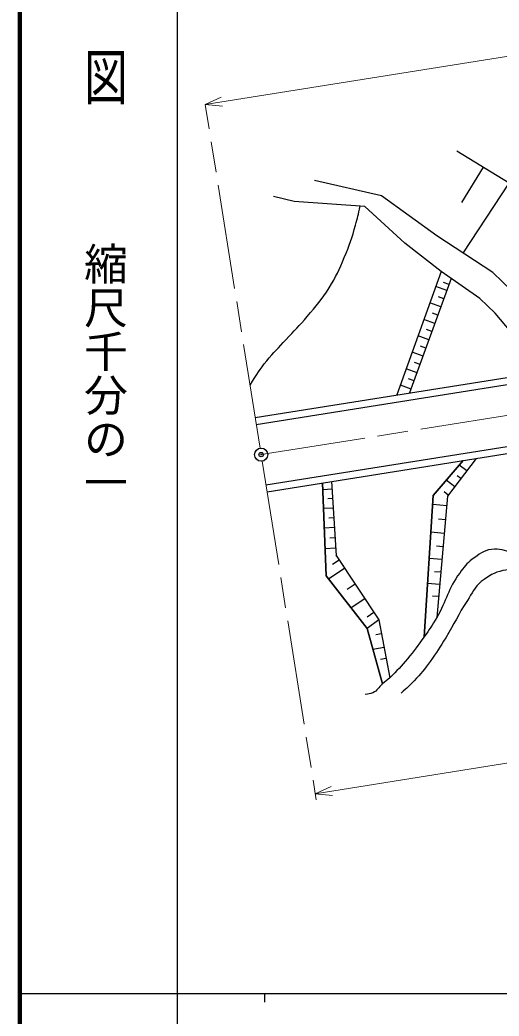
# Model space of a CAD drawing. Units: millimetres, scale not verified. Extents: x 40000 to 680000, y 20000 to 380000.
# Drawn here: x 40000 to 94825, y 202409 to 316428 of the extents above; entities that cross this region are included whole.
import ezdxf
from ezdxf.enums import TextEntityAlignment as Align

# ---------------------------------------------------------------- set-up
doc = ezdxf.new("R2010")
doc.units = ezdxf.units.MM
doc.header["$LTSCALE"] = 1000
doc.header["$PDMODE"] = 32
doc.header["$PDSIZE"] = 500
doc.linetypes.add('CHAIN', pattern=[18.5, 12, -1.5, 3.5, -1.5])
for name, color, linetype, lineweight in [('M-BGD', 7, 'Continuous', 25), ('M-BMK', 2, 'CHAIN', 13), ('M-BMK-SRVR', 3, 'Continuous', 25), ('M-STR-HTXT', 7, 'Continuous', 13), ('M-STR-STR1', 1, 'Continuous', 25), ('M-TTL', 2, 'Continuous', 140), ('M-TTL-BAND', 7, 'Continuous', 25)]:
    doc.layers.add(name, color=color, linetype=linetype, lineweight=lineweight)
doc.layers.add('M-OTRS', color=6, linetype='Continuous')
doc.styles.add('@ＭＳ ゴシック', font='')
doc.styles.get('@ＭＳ ゴシック').set_extended_font_data('@MS Gothic')

msp = doc.modelspace()

# ---------------------------------------------------------------- linework, layer by layer
at = {"layer": 'M-BGD'}
for p, q in [((95970, 297740), (90006, 301406)), ((92988, 299573), (90508, 295539)), ((81386, 296278), (73706, 298034)), ((90706, 289743), (95970, 297740)), ((71371, 295654), (69026, 296217)), ((79483, 295091), (71371, 295654)), ((87694, 291725), (81386, 296278)), ((84032, 290871), (79483, 295091)), ((88206, 287635), (84032, 290871)), ((94113, 287501), (87694, 291725)), ((88206, 287635), (83127, 273503)), ((92614, 284540), (88206, 287635)), ((97898, 283826), (94113, 287501)), ((89359, 286826), (84595, 273737)), ((89108, 286138), (88473, 286369)), ((88858, 285450), (87587, 285913)), ((88174, 283570), (86910, 284030)), ((88516, 284510), (87880, 284742)), ((94396, 282852), (92614, 284540)), ((87832, 282631), (87200, 282861)), ((99969, 276189), (94396, 282852)), ((87490, 281691), (86234, 282148)), ((87148, 280751), (86520, 280980)), ((86806, 279812), (85558, 280266)), ((86122, 277932), (84881, 278384)), ((86464, 278872), (85840, 279099)), ((85780, 276993), (85159, 277218)), ((85438, 276053), (84205, 276502)), ((85096, 275113), (84479, 275338)), ((84754, 274174), (83529, 274619)), ((87298, 262009), (90698, 266002)), ((90698, 266002), (87298, 262009)), ((92214, 266243), (88927, 261910)), ((92214, 266243), (88927, 261910)), ((91126, 264809), (90249, 265474)), ((75052, 252818), (74609, 263436)), ((74609, 263436), (75052, 252818)), ((75658, 263604), (76175, 255109)), ((75658, 263604), (76175, 255109)), ((89758, 263005), (88778, 263748)), ((90460, 263932), (90022, 264264)), ((75712, 262722), (74642, 262657)), ((89015, 262026), (88525, 262397)), ((75777, 261651), (75242, 261619)), ((86261, 245814), (87298, 262009)), ((87298, 262009), (86261, 245814)), ((88927, 261910), (87693, 248035)), ((88927, 261910), (87693, 248035)), ((75843, 260561), (74732, 260493)), ((88830, 260815), (87230, 260957)), ((75911, 259449), (75355, 259416)), ((88687, 259216), (87888, 259287)), ((75980, 258317), (74826, 258247)), ((88549, 257656), (87028, 257791)), ((76052, 257137), (75463, 257101)), ((76123, 255957), (74924, 255884)), ((88413, 256135), (87653, 256203)), ((76517, 254594), (75768, 254096)), ((76193, 255082), (76147, 255051)), ((76175, 255109), (81070, 247744)), ((76175, 255109), (81070, 247744)), ((76224, 255036), (76200, 255020)), ((88281, 254652), (86835, 254781)), ((77144, 253650), (75337, 252449)), ((88153, 253205), (87429, 253270)), ((79723, 246756), (75052, 252818)), ((75052, 252818), (79723, 246756)), ((78345, 251843), (77442, 251242)), ((88027, 251795), (86652, 251917)), ((79463, 250162), (77899, 249123)), ((87905, 250419), (87217, 250480)), ((80502, 248599), (79720, 248079)), ((81070, 247744), (79723, 246756)), ((81070, 247744), (82327, 241143)), ((81070, 247744), (82327, 241143)), ((81474, 240424), (79723, 246756)), ((79723, 246756), (81474, 240424)), ((81368, 246179), (80726, 246057)), ((81666, 244613), (80383, 244369)), ((81910, 243330), (81269, 243208))]:
    msp.add_line(p, q, dxfattribs=at)
for points, knots in [([(66330, 274638), (67173, 275972), (67428, 276379), (68247, 277408), (69044, 278408), (69585, 278888), (70446, 279834), (71392, 280873), (71971, 281411), (72873, 282488), (73903, 283719), (74518, 284392), (75375, 285749), (76189, 287037), (76512, 287840), (77119, 289237), (77731, 290646), (78007, 291470), (78408, 292953), (78637, 293796), (78715, 294094), (78927, 295130)], [0, 0, 0, 0, 1, 1, 1, 2, 2, 2, 3, 3, 3, 4, 4, 4, 5, 5, 5, 6, 6, 6, 7, 7, 7, 7]), ([(102328, 267856), (102126, 266586), (102056, 266158), (102068, 265061), (102081, 263974), (102158, 263360), (102383, 262296), (102622, 261164), (102996, 260594), (103263, 259468), (103538, 258306), (104072, 257606), (103765, 256452), (103490, 255417), (103127, 254645), (102131, 254252), (100984, 253799), (100195, 254308), (98989, 254566), (97926, 254794), (97406, 255192), (96350, 255446), (95432, 255667), (94898, 255945), (93962, 255823), (93004, 255698), (92553, 255246), (91762, 254692), (91079, 254214), (90816, 253789), (90317, 253121), (88979, 251330), (88837, 249955), (87693, 248035), (87164, 247149), (86862, 246653), (86261, 245814), (85545, 244815), (85132, 244262), (84346, 243317), (83605, 242426), (83170, 241939), (82327, 241143), (82010, 240844), (81803, 240710), (81474, 240424), (81037, 240046), (80923, 239637), (80387, 239421), (80061, 239289), (79884, 239250), (79507, 239232)], [0, 0, 0, 0, 1, 1, 1, 2, 2, 2, 3, 3, 3, 4, 4, 4, 5, 5, 5, 6, 6, 6, 7, 7, 7, 8, 8, 8, 9, 9, 9, 10, 10, 10, 11, 11, 11, 12, 12, 12, 13, 13, 13, 14, 14, 14, 15, 15, 15, 16, 16, 16, 17, 17, 17, 17]), ([(125174, 245918), (123689, 246483), (123279, 246631), (122048, 247039), (120473, 247561), (119545, 247706), (117970, 248229), (116428, 248740), (115600, 249131), (114063, 249656), (112430, 250213), (111521, 250556), (109849, 250981), (108500, 251324), (107724, 251439), (106350, 251660), (105026, 251873), (104280, 251956), (102952, 252136), (102236, 252233), (101822, 252214), (101117, 252374), (99798, 252673), (99118, 253087), (97787, 253325), (96820, 253499), (96236, 253583), (95273, 253393), (94207, 253183), (93651, 252801), (92792, 252136), (91959, 251491), (91780, 250839), (91195, 249962), (90130, 248363), (89728, 247347), (88715, 245714), (88047, 244638), (87686, 244025), (86948, 242996), (86294, 242085), (85890, 241596), (85113, 240787), (84554, 240205), (84346, 240005), (83618, 239360)], [0, 0, 0, 0, 1, 1, 1, 2, 2, 2, 3, 3, 3, 4, 4, 4, 5, 5, 5, 6, 6, 6, 7, 7, 7, 8, 8, 8, 9, 9, 9, 10, 10, 10, 11, 11, 11, 12, 12, 12, 13, 13, 13, 14, 14, 14, 15, 15, 15, 15])]:
    msp.add_open_spline(points, degree=3, knots=knots, dxfattribs=at)
at = {"layer": 'M-BMK'}
for p, q in [((67482, 267414), (61208, 306764)), ((67600, 266673), (165618, 282302)), ((67724, 265934), (73904, 227173))]:
    msp.add_line(p, q, dxfattribs=at)
at = {"layer": 'M-BMK-SRVR'}
msp.add_circle((67606, 266671), 750, dxfattribs=at)
for p in [(67600, 266673), (67606, 266671), (67606, 266671)]:
    msp.add_point(p, dxfattribs=at)
at = {"layer": 'M-OTRS'}
msp.add_point((67600, 266673), dxfattribs=at)
at = {"layer": 'M-STR-HTXT'}
for p, q in [((61208, 306764), (247855, 336527)), ((63034, 307579), (61208, 306764)), ((61208, 306764), (63197, 306557)), ((73794, 227864), (251548, 256206)), ((75620, 228680), (73794, 227864)), ((73794, 227864), (75783, 227657))]:
    msp.add_line(p, q, dxfattribs=at)
at = {"layer": 'M-STR-STR1'}
for p, q in [((66923, 270920), (225229, 296161)), ((67049, 270130), (225355, 295371)), ((68151, 263217), (226457, 288458)), ((68277, 262427), (226583, 287668))]:
    msp.add_line(p, q, dxfattribs=at)
at = {"layer": 'M-TTL'}
msp.add_line((40000, 380000), (40000, 20000), dxfattribs=at)
at = {"layer": 'M-TTL-BAND'}
for p, q in [((58000, 370000), (58000, 20000)), ((40000, 205000), (579000, 205000)), ((68000, 205000), (68000, 204000))]:
    msp.add_line(p, q, dxfattribs=at)

# ---------------------------------------------------------------- texts
at = {"layer": 'M-TTL-BAND', "style": '@ＭＳ ゴシック', "width": 1.4}
msp.add_text('平  面  図', height=3666, rotation=270, dxfattribs=at).set_placement((49777, 306475), align=Align.MIDDLE_RIGHT)
at = {"layer": 'M-TTL-BAND', "style": '@ＭＳ ゴシック'}
msp.add_text('縮尺千分の一', height=3666, rotation=270, dxfattribs=at).set_placement((49777, 261030), align=Align.MIDDLE_RIGHT)

doc.saveas('drawing.dxf')
